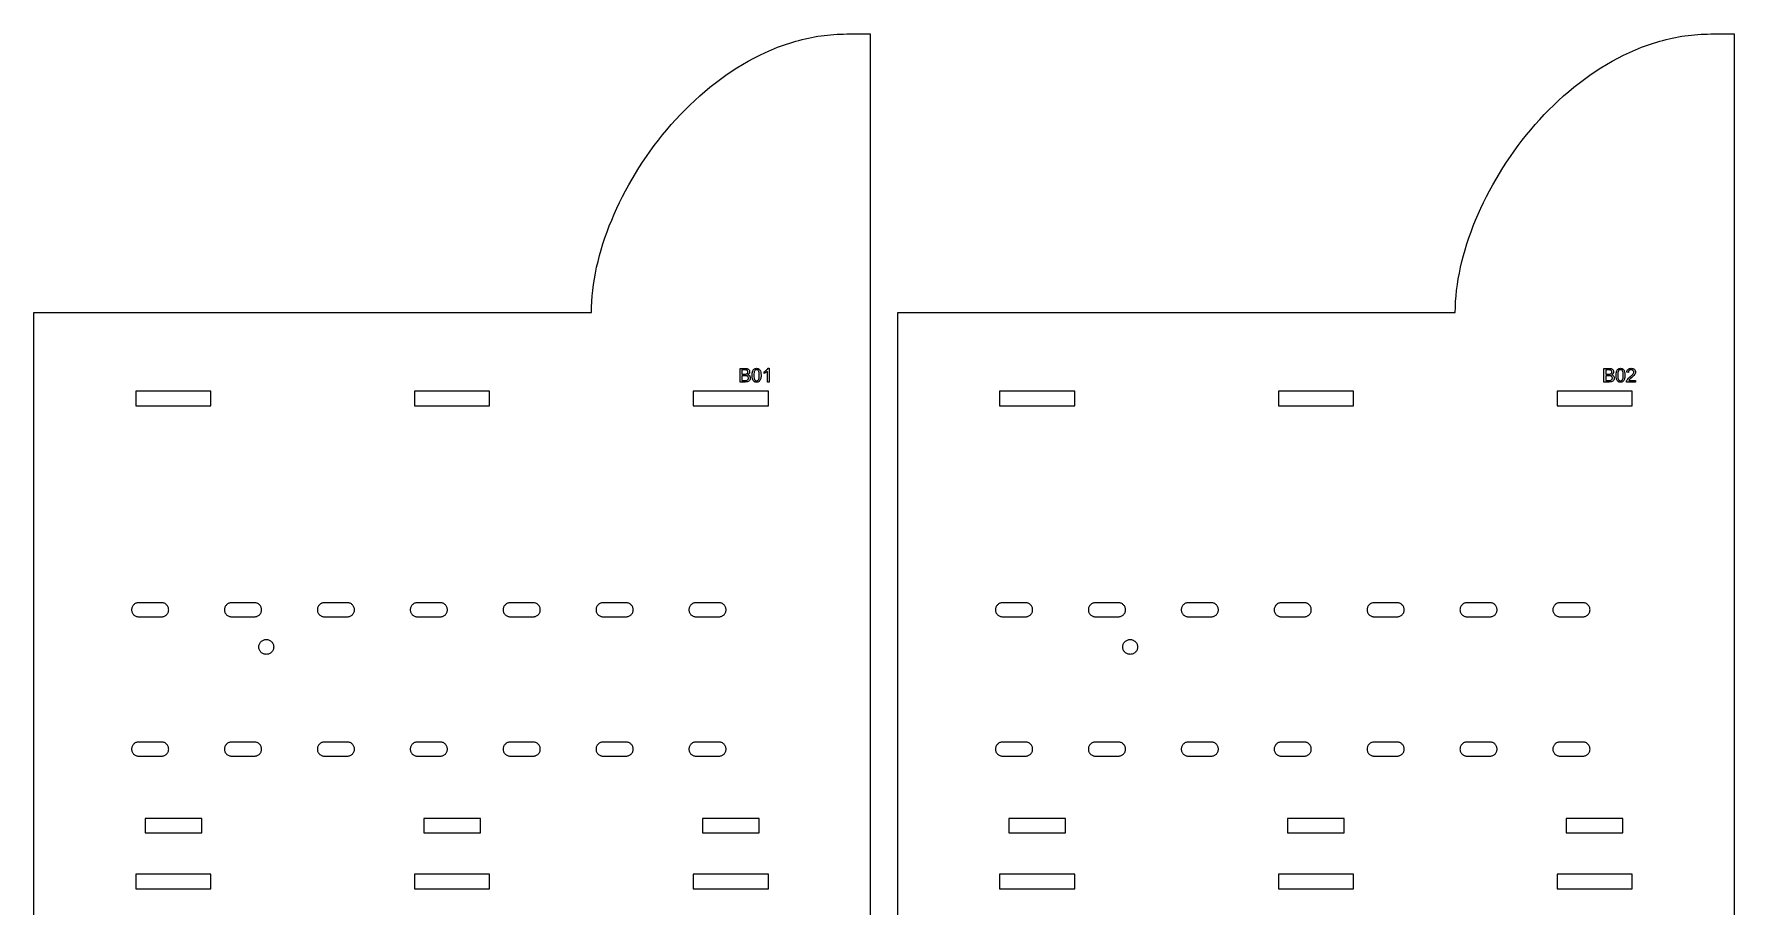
# Model space of a CAD drawing. Header units: millimetres. Extents: x 6 to 594, y -378 to -6.
# Drawn here: x 6 to 372, y -193.8 to -6 of the extents above; entities that cross this region are included whole.
import ezdxf

# ---------------------------------------------------------------- set-up
doc = ezdxf.new("R2010")
doc.units = ezdxf.units.MM
for name, color, linetype in [('cut_inner', 7, 'Continuous'), ('cut_outer', 7, 'Continuous'), ('engrave', 5, 'Continuous')]:
    doc.layers.add(name, color=color, linetype=linetype)

msp = doc.modelspace()

# ---------------------------------------------------------------- linework, layer by layer
at = {"layer": 'cut_inner'}
for points in [[(27.9, -86.08), (44.1, -86.08), (44.1, -82.92), (27.9, -82.92)], [(87.9, -86.08), (104.1, -86.08), (104.1, -82.92), (87.9, -82.92)], [(147.9, -86.08), (164.1, -86.08), (164.1, -82.92), (147.9, -82.92)], [(213.9, -86.08), (230.1, -86.08), (230.1, -82.92), (213.9, -82.92)], [(273.9, -86.08), (290.1, -86.08), (290.1, -82.92), (273.9, -82.92)], [(333.9, -86.08), (350.1, -86.08), (350.1, -82.92), (333.9, -82.92)], [(28.5, -131.5), (33.5, -131.5), (33.65, -131.49), (33.79, -131.47), (33.94, -131.44), (34.07, -131.39), (34.21, -131.32), (34.33, -131.25), (34.45, -131.16), (34.56, -131.06), (34.66, -130.95), (34.75, -130.83), (34.82, -130.71), (34.89, -130.57), (34.94, -130.44), (34.97, -130.29), (34.99, -130.15), (35, -130), (35, -130), (34.99, -129.85), (34.97, -129.71), (34.94, -129.56), (34.89, -129.43), (34.82, -129.29), (34.75, -129.17), (34.66, -129.05), (34.56, -128.94), (34.45, -128.84), (34.33, -128.75), (34.21, -128.68), (34.07, -128.61), (33.94, -128.56), (33.79, -128.53), (33.65, -128.51), (33.5, -128.5), (28.5, -128.5), (28.35, -128.51), (28.21, -128.53), (28.06, -128.56), (27.93, -128.61), (27.79, -128.68), (27.67, -128.75), (27.55, -128.84), (27.44, -128.94), (27.34, -129.05), (27.25, -129.17), (27.18, -129.29), (27.11, -129.43), (27.06, -129.56), (27.03, -129.71), (27.01, -129.85), (27, -130), (27, -130), (27.01, -130.15), (27.03, -130.29), (27.06, -130.44), (27.11, -130.57), (27.18, -130.71), (27.25, -130.83), (27.34, -130.95), (27.44, -131.06), (27.55, -131.16), (27.67, -131.25), (27.79, -131.32), (27.93, -131.39), (28.06, -131.44), (28.21, -131.47), (28.35, -131.49), (28.5, -131.5)], [(48.5, -131.5), (53.5, -131.5), (53.65, -131.49), (53.79, -131.47), (53.94, -131.44), (54.07, -131.39), (54.21, -131.32), (54.33, -131.25), (54.45, -131.16), (54.56, -131.06), (54.66, -130.95), (54.75, -130.83), (54.82, -130.71), (54.89, -130.57), (54.94, -130.44), (54.97, -130.29), (54.99, -130.15), (55, -130), (55, -130), (54.99, -129.85), (54.97, -129.71), (54.94, -129.56), (54.89, -129.43), (54.82, -129.29), (54.75, -129.17), (54.66, -129.05), (54.56, -128.94), (54.45, -128.84), (54.33, -128.75), (54.21, -128.68), (54.07, -128.61), (53.94, -128.56), (53.79, -128.53), (53.65, -128.51), (53.5, -128.5), (48.5, -128.5), (48.35, -128.51), (48.21, -128.53), (48.06, -128.56), (47.93, -128.61), (47.79, -128.68), (47.67, -128.75), (47.55, -128.84), (47.44, -128.94), (47.34, -129.05), (47.25, -129.17), (47.18, -129.29), (47.11, -129.43), (47.06, -129.56), (47.03, -129.71), (47.01, -129.85), (47, -130), (47, -130), (47.01, -130.15), (47.03, -130.29), (47.06, -130.44), (47.11, -130.57), (47.18, -130.71), (47.25, -130.83), (47.34, -130.95), (47.44, -131.06), (47.55, -131.16), (47.67, -131.25), (47.79, -131.32), (47.93, -131.39), (48.06, -131.44), (48.21, -131.47), (48.35, -131.49), (48.5, -131.5)], [(68.5, -131.5), (73.5, -131.5), (73.65, -131.49), (73.79, -131.47), (73.94, -131.44), (74.07, -131.39), (74.21, -131.32), (74.33, -131.25), (74.45, -131.16), (74.56, -131.06), (74.66, -130.95), (74.75, -130.83), (74.82, -130.71), (74.89, -130.57), (74.94, -130.44), (74.97, -130.29), (74.99, -130.15), (75, -130), (75, -130), (74.99, -129.85), (74.97, -129.71), (74.94, -129.56), (74.89, -129.43), (74.82, -129.29), (74.75, -129.17), (74.66, -129.05), (74.56, -128.94), (74.45, -128.84), (74.33, -128.75), (74.21, -128.68), (74.07, -128.61), (73.94, -128.56), (73.79, -128.53), (73.65, -128.51), (73.5, -128.5), (68.5, -128.5), (68.35, -128.51), (68.21, -128.53), (68.06, -128.56), (67.93, -128.61), (67.79, -128.68), (67.67, -128.75), (67.55, -128.84), (67.44, -128.94), (67.34, -129.05), (67.25, -129.17), (67.18, -129.29), (67.11, -129.43), (67.06, -129.56), (67.03, -129.71), (67.01, -129.85), (67, -130), (67, -130), (67.01, -130.15), (67.03, -130.29), (67.06, -130.44), (67.11, -130.57), (67.18, -130.71), (67.25, -130.83), (67.34, -130.95), (67.44, -131.06), (67.55, -131.16), (67.67, -131.25), (67.79, -131.32), (67.93, -131.39), (68.06, -131.44), (68.21, -131.47), (68.35, -131.49), (68.5, -131.5)], [(88.5, -131.5), (93.5, -131.5), (93.65, -131.49), (93.79, -131.47), (93.94, -131.44), (94.07, -131.39), (94.21, -131.32), (94.33, -131.25), (94.45, -131.16), (94.56, -131.06), (94.66, -130.95), (94.75, -130.83), (94.82, -130.71), (94.89, -130.57), (94.94, -130.44), (94.97, -130.29), (94.99, -130.15), (95, -130), (95, -130), (94.99, -129.85), (94.97, -129.71), (94.94, -129.56), (94.89, -129.43), (94.82, -129.29), (94.75, -129.17), (94.66, -129.05), (94.56, -128.94), (94.45, -128.84), (94.33, -128.75), (94.21, -128.68), (94.07, -128.61), (93.94, -128.56), (93.79, -128.53), (93.65, -128.51), (93.5, -128.5), (88.5, -128.5), (88.35, -128.51), (88.21, -128.53), (88.06, -128.56), (87.93, -128.61), (87.79, -128.68), (87.67, -128.75), (87.55, -128.84), (87.44, -128.94), (87.34, -129.05), (87.25, -129.17), (87.18, -129.29), (87.11, -129.43), (87.06, -129.56), (87.03, -129.71), (87.01, -129.85), (87, -130), (87, -130), (87.01, -130.15), (87.03, -130.29), (87.06, -130.44), (87.11, -130.57), (87.18, -130.71), (87.25, -130.83), (87.34, -130.95), (87.44, -131.06), (87.55, -131.16), (87.67, -131.25), (87.79, -131.32), (87.93, -131.39), (88.06, -131.44), (88.21, -131.47), (88.35, -131.49), (88.5, -131.5)], [(108.5, -131.5), (113.5, -131.5), (113.65, -131.49), (113.79, -131.47), (113.94, -131.44), (114.07, -131.39), (114.21, -131.32), (114.33, -131.25), (114.45, -131.16), (114.56, -131.06), (114.66, -130.95), (114.75, -130.83), (114.82, -130.71), (114.89, -130.57), (114.94, -130.44), (114.97, -130.29), (114.99, -130.15), (115, -130), (115, -130), (114.99, -129.85), (114.97, -129.71), (114.94, -129.56), (114.89, -129.43), (114.82, -129.29), (114.75, -129.17), (114.66, -129.05), (114.56, -128.94), (114.45, -128.84), (114.33, -128.75), (114.21, -128.68), (114.07, -128.61), (113.94, -128.56), (113.79, -128.53), (113.65, -128.51), (113.5, -128.5), (108.5, -128.5), (108.35, -128.51), (108.21, -128.53), (108.06, -128.56), (107.93, -128.61), (107.79, -128.68), (107.67, -128.75), (107.55, -128.84), (107.44, -128.94), (107.34, -129.05), (107.25, -129.17), (107.18, -129.29), (107.11, -129.43), (107.06, -129.56), (107.03, -129.71), (107.01, -129.85), (107, -130), (107, -130), (107.01, -130.15), (107.03, -130.29), (107.06, -130.44), (107.11, -130.57), (107.18, -130.71), (107.25, -130.83), (107.34, -130.95), (107.44, -131.06), (107.55, -131.16), (107.67, -131.25), (107.79, -131.32), (107.93, -131.39), (108.06, -131.44), (108.21, -131.47), (108.35, -131.49), (108.5, -131.5)], [(128.5, -131.5), (133.5, -131.5), (133.65, -131.49), (133.79, -131.47), (133.94, -131.44), (134.07, -131.39), (134.21, -131.32), (134.33, -131.25), (134.45, -131.16), (134.56, -131.06), (134.66, -130.95), (134.75, -130.83), (134.82, -130.71), (134.89, -130.57), (134.94, -130.44), (134.97, -130.29), (134.99, -130.15), (135, -130), (135, -130), (134.99, -129.85), (134.97, -129.71), (134.94, -129.56), (134.89, -129.43), (134.82, -129.29), (134.75, -129.17), (134.66, -129.05), (134.56, -128.94), (134.45, -128.84), (134.33, -128.75), (134.21, -128.68), (134.07, -128.61), (133.94, -128.56), (133.79, -128.53), (133.65, -128.51), (133.5, -128.5), (128.5, -128.5), (128.35, -128.51), (128.21, -128.53), (128.06, -128.56), (127.93, -128.61), (127.79, -128.68), (127.67, -128.75), (127.55, -128.84), (127.44, -128.94), (127.34, -129.05), (127.25, -129.17), (127.18, -129.29), (127.11, -129.43), (127.06, -129.56), (127.03, -129.71), (127.01, -129.85), (127, -130), (127, -130), (127.01, -130.15), (127.03, -130.29), (127.06, -130.44), (127.11, -130.57), (127.18, -130.71), (127.25, -130.83), (127.34, -130.95), (127.44, -131.06), (127.55, -131.16), (127.67, -131.25), (127.79, -131.32), (127.93, -131.39), (128.06, -131.44), (128.21, -131.47), (128.35, -131.49), (128.5, -131.5)], [(148.5, -131.5), (153.5, -131.5), (153.65, -131.49), (153.79, -131.47), (153.94, -131.44), (154.07, -131.39), (154.21, -131.32), (154.33, -131.25), (154.45, -131.16), (154.56, -131.06), (154.66, -130.95), (154.75, -130.83), (154.82, -130.71), (154.89, -130.57), (154.94, -130.44), (154.97, -130.29), (154.99, -130.15), (155, -130), (155, -130), (154.99, -129.85), (154.97, -129.71), (154.94, -129.56), (154.89, -129.43), (154.82, -129.29), (154.75, -129.17), (154.66, -129.05), (154.56, -128.94), (154.45, -128.84), (154.33, -128.75), (154.21, -128.68), (154.07, -128.61), (153.94, -128.56), (153.79, -128.53), (153.65, -128.51), (153.5, -128.5), (148.5, -128.5), (148.35, -128.51), (148.21, -128.53), (148.06, -128.56), (147.93, -128.61), (147.79, -128.68), (147.67, -128.75), (147.55, -128.84), (147.44, -128.94), (147.34, -129.05), (147.25, -129.17), (147.18, -129.29), (147.11, -129.43), (147.06, -129.56), (147.03, -129.71), (147.01, -129.85), (147, -130), (147, -130), (147.01, -130.15), (147.03, -130.29), (147.06, -130.44), (147.11, -130.57), (147.18, -130.71), (147.25, -130.83), (147.34, -130.95), (147.44, -131.06), (147.55, -131.16), (147.67, -131.25), (147.79, -131.32), (147.93, -131.39), (148.06, -131.44), (148.21, -131.47), (148.35, -131.49), (148.5, -131.5)], [(214.5, -131.5), (219.5, -131.5), (219.65, -131.49), (219.79, -131.47), (219.94, -131.44), (220.07, -131.39), (220.21, -131.32), (220.33, -131.25), (220.45, -131.16), (220.56, -131.06), (220.66, -130.95), (220.75, -130.83), (220.82, -130.71), (220.89, -130.57), (220.94, -130.44), (220.97, -130.29), (220.99, -130.15), (221, -130), (221, -130), (220.99, -129.85), (220.97, -129.71), (220.94, -129.56), (220.89, -129.43), (220.82, -129.29), (220.75, -129.17), (220.66, -129.05), (220.56, -128.94), (220.45, -128.84), (220.33, -128.75), (220.21, -128.68), (220.07, -128.61), (219.94, -128.56), (219.79, -128.53), (219.65, -128.51), (219.5, -128.5), (214.5, -128.5), (214.35, -128.51), (214.21, -128.53), (214.06, -128.56), (213.93, -128.61), (213.79, -128.68), (213.67, -128.75), (213.55, -128.84), (213.44, -128.94), (213.34, -129.05), (213.25, -129.17), (213.18, -129.29), (213.11, -129.43), (213.06, -129.56), (213.03, -129.71), (213.01, -129.85), (213, -130), (213, -130), (213.01, -130.15), (213.03, -130.29), (213.06, -130.44), (213.11, -130.57), (213.18, -130.71), (213.25, -130.83), (213.34, -130.95), (213.44, -131.06), (213.55, -131.16), (213.67, -131.25), (213.79, -131.32), (213.93, -131.39), (214.06, -131.44), (214.21, -131.47), (214.35, -131.49), (214.5, -131.5)], [(234.5, -131.5), (239.5, -131.5), (239.65, -131.49), (239.79, -131.47), (239.94, -131.44), (240.07, -131.39), (240.21, -131.32), (240.33, -131.25), (240.45, -131.16), (240.56, -131.06), (240.66, -130.95), (240.75, -130.83), (240.82, -130.71), (240.89, -130.57), (240.94, -130.44), (240.97, -130.29), (240.99, -130.15), (241, -130), (241, -130), (240.99, -129.85), (240.97, -129.71), (240.94, -129.56), (240.89, -129.43), (240.82, -129.29), (240.75, -129.17), (240.66, -129.05), (240.56, -128.94), (240.45, -128.84), (240.33, -128.75), (240.21, -128.68), (240.07, -128.61), (239.94, -128.56), (239.79, -128.53), (239.65, -128.51), (239.5, -128.5), (234.5, -128.5), (234.35, -128.51), (234.21, -128.53), (234.06, -128.56), (233.93, -128.61), (233.79, -128.68), (233.67, -128.75), (233.55, -128.84), (233.44, -128.94), (233.34, -129.05), (233.25, -129.17), (233.18, -129.29), (233.11, -129.43), (233.06, -129.56), (233.03, -129.71), (233.01, -129.85), (233, -130), (233, -130), (233.01, -130.15), (233.03, -130.29), (233.06, -130.44), (233.11, -130.57), (233.18, -130.71), (233.25, -130.83), (233.34, -130.95), (233.44, -131.06), (233.55, -131.16), (233.67, -131.25), (233.79, -131.32), (233.93, -131.39), (234.06, -131.44), (234.21, -131.47), (234.35, -131.49), (234.5, -131.5)], [(254.5, -131.5), (259.5, -131.5), (259.65, -131.49), (259.79, -131.47), (259.94, -131.44), (260.07, -131.39), (260.21, -131.32), (260.33, -131.25), (260.45, -131.16), (260.56, -131.06), (260.66, -130.95), (260.75, -130.83), (260.82, -130.71), (260.89, -130.57), (260.94, -130.44), (260.97, -130.29), (260.99, -130.15), (261, -130), (261, -130), (260.99, -129.85), (260.97, -129.71), (260.94, -129.56), (260.89, -129.43), (260.82, -129.29), (260.75, -129.17), (260.66, -129.05), (260.56, -128.94), (260.45, -128.84), (260.33, -128.75), (260.21, -128.68), (260.07, -128.61), (259.94, -128.56), (259.79, -128.53), (259.65, -128.51), (259.5, -128.5), (254.5, -128.5), (254.35, -128.51), (254.21, -128.53), (254.06, -128.56), (253.93, -128.61), (253.79, -128.68), (253.67, -128.75), (253.55, -128.84), (253.44, -128.94), (253.34, -129.05), (253.25, -129.17), (253.18, -129.29), (253.11, -129.43), (253.06, -129.56), (253.03, -129.71), (253.01, -129.85), (253, -130), (253, -130), (253.01, -130.15), (253.03, -130.29), (253.06, -130.44), (253.11, -130.57), (253.18, -130.71), (253.25, -130.83), (253.34, -130.95), (253.44, -131.06), (253.55, -131.16), (253.67, -131.25), (253.79, -131.32), (253.93, -131.39), (254.06, -131.44), (254.21, -131.47), (254.35, -131.49), (254.5, -131.5)], [(274.5, -131.5), (279.5, -131.5), (279.65, -131.49), (279.79, -131.47), (279.94, -131.44), (280.07, -131.39), (280.21, -131.32), (280.33, -131.25), (280.45, -131.16), (280.56, -131.06), (280.66, -130.95), (280.75, -130.83), (280.82, -130.71), (280.89, -130.57), (280.94, -130.44), (280.97, -130.29), (280.99, -130.15), (281, -130), (281, -130), (280.99, -129.85), (280.97, -129.71), (280.94, -129.56), (280.89, -129.43), (280.82, -129.29), (280.75, -129.17), (280.66, -129.05), (280.56, -128.94), (280.45, -128.84), (280.33, -128.75), (280.21, -128.68), (280.07, -128.61), (279.94, -128.56), (279.79, -128.53), (279.65, -128.51), (279.5, -128.5), (274.5, -128.5), (274.35, -128.51), (274.21, -128.53), (274.06, -128.56), (273.93, -128.61), (273.79, -128.68), (273.67, -128.75), (273.55, -128.84), (273.44, -128.94), (273.34, -129.05), (273.25, -129.17), (273.18, -129.29), (273.11, -129.43), (273.06, -129.56), (273.03, -129.71), (273.01, -129.85), (273, -130), (273, -130), (273.01, -130.15), (273.03, -130.29), (273.06, -130.44), (273.11, -130.57), (273.18, -130.71), (273.25, -130.83), (273.34, -130.95), (273.44, -131.06), (273.55, -131.16), (273.67, -131.25), (273.79, -131.32), (273.93, -131.39), (274.06, -131.44), (274.21, -131.47), (274.35, -131.49), (274.5, -131.5)], [(294.5, -131.5), (299.5, -131.5), (299.65, -131.49), (299.79, -131.47), (299.94, -131.44), (300.07, -131.39), (300.21, -131.32), (300.33, -131.25), (300.45, -131.16), (300.56, -131.06), (300.66, -130.95), (300.75, -130.83), (300.82, -130.71), (300.89, -130.57), (300.94, -130.44), (300.97, -130.29), (300.99, -130.15), (301, -130), (301, -130), (300.99, -129.85), (300.97, -129.71), (300.94, -129.56), (300.89, -129.43), (300.82, -129.29), (300.75, -129.17), (300.66, -129.05), (300.56, -128.94), (300.45, -128.84), (300.33, -128.75), (300.21, -128.68), (300.07, -128.61), (299.94, -128.56), (299.79, -128.53), (299.65, -128.51), (299.5, -128.5), (294.5, -128.5), (294.35, -128.51), (294.21, -128.53), (294.06, -128.56), (293.93, -128.61), (293.79, -128.68), (293.67, -128.75), (293.55, -128.84), (293.44, -128.94), (293.34, -129.05), (293.25, -129.17), (293.18, -129.29), (293.11, -129.43), (293.06, -129.56), (293.03, -129.71), (293.01, -129.85), (293, -130), (293, -130), (293.01, -130.15), (293.03, -130.29), (293.06, -130.44), (293.11, -130.57), (293.18, -130.71), (293.25, -130.83), (293.34, -130.95), (293.44, -131.06), (293.55, -131.16), (293.67, -131.25), (293.79, -131.32), (293.93, -131.39), (294.06, -131.44), (294.21, -131.47), (294.35, -131.49), (294.5, -131.5)], [(314.5, -131.5), (319.5, -131.5), (319.65, -131.49), (319.79, -131.47), (319.94, -131.44), (320.07, -131.39), (320.21, -131.32), (320.33, -131.25), (320.45, -131.16), (320.56, -131.06), (320.66, -130.95), (320.75, -130.83), (320.82, -130.71), (320.89, -130.57), (320.94, -130.44), (320.97, -130.29), (320.99, -130.15), (321, -130), (321, -130), (320.99, -129.85), (320.97, -129.71), (320.94, -129.56), (320.89, -129.43), (320.82, -129.29), (320.75, -129.17), (320.66, -129.05), (320.56, -128.94), (320.45, -128.84), (320.33, -128.75), (320.21, -128.68), (320.07, -128.61), (319.94, -128.56), (319.79, -128.53), (319.65, -128.51), (319.5, -128.5), (314.5, -128.5), (314.35, -128.51), (314.21, -128.53), (314.06, -128.56), (313.93, -128.61), (313.79, -128.68), (313.67, -128.75), (313.55, -128.84), (313.44, -128.94), (313.34, -129.05), (313.25, -129.17), (313.18, -129.29), (313.11, -129.43), (313.06, -129.56), (313.03, -129.71), (313.01, -129.85), (313, -130), (313, -130), (313.01, -130.15), (313.03, -130.29), (313.06, -130.44), (313.11, -130.57), (313.18, -130.71), (313.25, -130.83), (313.34, -130.95), (313.44, -131.06), (313.55, -131.16), (313.67, -131.25), (313.79, -131.32), (313.93, -131.39), (314.06, -131.44), (314.21, -131.47), (314.35, -131.49), (314.5, -131.5)], [(334.5, -131.5), (339.5, -131.5), (339.65, -131.49), (339.79, -131.47), (339.94, -131.44), (340.07, -131.39), (340.21, -131.32), (340.33, -131.25), (340.45, -131.16), (340.56, -131.06), (340.66, -130.95), (340.75, -130.83), (340.82, -130.71), (340.89, -130.57), (340.94, -130.44), (340.97, -130.29), (340.99, -130.15), (341, -130), (341, -130), (340.99, -129.85), (340.97, -129.71), (340.94, -129.56), (340.89, -129.43), (340.82, -129.29), (340.75, -129.17), (340.66, -129.05), (340.56, -128.94), (340.45, -128.84), (340.33, -128.75), (340.21, -128.68), (340.07, -128.61), (339.94, -128.56), (339.79, -128.53), (339.65, -128.51), (339.5, -128.5), (334.5, -128.5), (334.35, -128.51), (334.21, -128.53), (334.06, -128.56), (333.93, -128.61), (333.79, -128.68), (333.67, -128.75), (333.55, -128.84), (333.44, -128.94), (333.34, -129.05), (333.25, -129.17), (333.18, -129.29), (333.11, -129.43), (333.06, -129.56), (333.03, -129.71), (333.01, -129.85), (333, -130), (333, -130), (333.01, -130.15), (333.03, -130.29), (333.06, -130.44), (333.11, -130.57), (333.18, -130.71), (333.25, -130.83), (333.34, -130.95), (333.44, -131.06), (333.55, -131.16), (333.67, -131.25), (333.79, -131.32), (333.93, -131.39), (334.06, -131.44), (334.21, -131.47), (334.35, -131.49), (334.5, -131.5)], [(54.4, -138), (54.41, -137.84), (54.43, -137.69), (54.47, -137.54), (54.52, -137.39), (54.59, -137.25), (54.67, -137.11), (54.76, -136.98), (54.87, -136.87), (54.98, -136.76), (55.11, -136.67), (55.25, -136.59), (55.39, -136.52), (55.54, -136.47), (55.69, -136.43), (55.84, -136.41), (56, -136.4), (56.16, -136.41), (56.31, -136.43), (56.46, -136.47), (56.61, -136.52), (56.75, -136.59), (56.89, -136.67), (57.02, -136.76), (57.13, -136.87), (57.24, -136.98), (57.33, -137.11), (57.41, -137.25), (57.48, -137.39), (57.53, -137.54), (57.57, -137.69), (57.59, -137.84), (57.6, -138), (57.59, -138.16), (57.57, -138.31), (57.53, -138.46), (57.48, -138.61), (57.41, -138.75), (57.33, -138.89), (57.24, -139.02), (57.13, -139.13), (57.02, -139.24), (56.89, -139.33), (56.75, -139.41), (56.61, -139.48), (56.46, -139.53), (56.31, -139.57), (56.16, -139.59), (56, -139.6), (55.84, -139.59), (55.69, -139.57), (55.54, -139.53), (55.39, -139.48), (55.25, -139.41), (55.11, -139.33), (54.98, -139.24), (54.87, -139.13), (54.76, -139.02), (54.67, -138.89), (54.59, -138.75), (54.52, -138.61), (54.47, -138.46), (54.43, -138.31), (54.41, -138.16), (54.4, -138)], [(240.4, -138), (240.41, -137.84), (240.43, -137.69), (240.47, -137.54), (240.52, -137.39), (240.59, -137.25), (240.67, -137.11), (240.76, -136.98), (240.87, -136.87), (240.98, -136.76), (241.11, -136.67), (241.25, -136.59), (241.39, -136.52), (241.54, -136.47), (241.69, -136.43), (241.84, -136.41), (242, -136.4), (242.16, -136.41), (242.31, -136.43), (242.46, -136.47), (242.61, -136.52), (242.75, -136.59), (242.89, -136.67), (243.02, -136.76), (243.13, -136.87), (243.24, -136.98), (243.33, -137.11), (243.41, -137.25), (243.48, -137.39), (243.53, -137.54), (243.57, -137.69), (243.59, -137.84), (243.6, -138), (243.59, -138.16), (243.57, -138.31), (243.53, -138.46), (243.48, -138.61), (243.41, -138.75), (243.33, -138.89), (243.24, -139.02), (243.13, -139.13), (243.02, -139.24), (242.89, -139.33), (242.75, -139.41), (242.61, -139.48), (242.46, -139.53), (242.31, -139.57), (242.16, -139.59), (242, -139.6), (241.84, -139.59), (241.69, -139.57), (241.54, -139.53), (241.39, -139.48), (241.25, -139.41), (241.11, -139.33), (240.98, -139.24), (240.87, -139.13), (240.76, -139.02), (240.67, -138.89), (240.59, -138.75), (240.52, -138.61), (240.47, -138.46), (240.43, -138.31), (240.41, -138.16), (240.4, -138)], [(28.5, -161.5), (33.5, -161.5), (33.65, -161.49), (33.79, -161.47), (33.94, -161.44), (34.07, -161.39), (34.21, -161.32), (34.33, -161.25), (34.45, -161.16), (34.56, -161.06), (34.66, -160.95), (34.75, -160.83), (34.82, -160.71), (34.89, -160.57), (34.94, -160.44), (34.97, -160.29), (34.99, -160.15), (35, -160), (35, -160), (34.99, -159.85), (34.97, -159.71), (34.94, -159.56), (34.89, -159.43), (34.82, -159.29), (34.75, -159.17), (34.66, -159.05), (34.56, -158.94), (34.45, -158.84), (34.33, -158.75), (34.21, -158.68), (34.07, -158.61), (33.94, -158.56), (33.79, -158.53), (33.65, -158.51), (33.5, -158.5), (28.5, -158.5), (28.35, -158.51), (28.21, -158.53), (28.06, -158.56), (27.93, -158.61), (27.79, -158.68), (27.67, -158.75), (27.55, -158.84), (27.44, -158.94), (27.34, -159.05), (27.25, -159.17), (27.18, -159.29), (27.11, -159.43), (27.06, -159.56), (27.03, -159.71), (27.01, -159.85), (27, -160), (27, -160), (27.01, -160.15), (27.03, -160.29), (27.06, -160.44), (27.11, -160.57), (27.18, -160.71), (27.25, -160.83), (27.34, -160.95), (27.44, -161.06), (27.55, -161.16), (27.67, -161.25), (27.79, -161.32), (27.93, -161.39), (28.06, -161.44), (28.21, -161.47), (28.35, -161.49), (28.5, -161.5)], [(48.5, -161.5), (53.5, -161.5), (53.65, -161.49), (53.79, -161.47), (53.94, -161.44), (54.07, -161.39), (54.21, -161.32), (54.33, -161.25), (54.45, -161.16), (54.56, -161.06), (54.66, -160.95), (54.75, -160.83), (54.82, -160.71), (54.89, -160.57), (54.94, -160.44), (54.97, -160.29), (54.99, -160.15), (55, -160), (55, -160), (54.99, -159.85), (54.97, -159.71), (54.94, -159.56), (54.89, -159.43), (54.82, -159.29), (54.75, -159.17), (54.66, -159.05), (54.56, -158.94), (54.45, -158.84), (54.33, -158.75), (54.21, -158.68), (54.07, -158.61), (53.94, -158.56), (53.79, -158.53), (53.65, -158.51), (53.5, -158.5), (48.5, -158.5), (48.35, -158.51), (48.21, -158.53), (48.06, -158.56), (47.93, -158.61), (47.79, -158.68), (47.67, -158.75), (47.55, -158.84), (47.44, -158.94), (47.34, -159.05), (47.25, -159.17), (47.18, -159.29), (47.11, -159.43), (47.06, -159.56), (47.03, -159.71), (47.01, -159.85), (47, -160), (47, -160), (47.01, -160.15), (47.03, -160.29), (47.06, -160.44), (47.11, -160.57), (47.18, -160.71), (47.25, -160.83), (47.34, -160.95), (47.44, -161.06), (47.55, -161.16), (47.67, -161.25), (47.79, -161.32), (47.93, -161.39), (48.06, -161.44), (48.21, -161.47), (48.35, -161.49), (48.5, -161.5)], [(68.5, -161.5), (73.5, -161.5), (73.65, -161.49), (73.79, -161.47), (73.94, -161.44), (74.07, -161.39), (74.21, -161.32), (74.33, -161.25), (74.45, -161.16), (74.56, -161.06), (74.66, -160.95), (74.75, -160.83), (74.82, -160.71), (74.89, -160.57), (74.94, -160.44), (74.97, -160.29), (74.99, -160.15), (75, -160), (75, -160), (74.99, -159.85), (74.97, -159.71), (74.94, -159.56), (74.89, -159.43), (74.82, -159.29), (74.75, -159.17), (74.66, -159.05), (74.56, -158.94), (74.45, -158.84), (74.33, -158.75), (74.21, -158.68), (74.07, -158.61), (73.94, -158.56), (73.79, -158.53), (73.65, -158.51), (73.5, -158.5), (68.5, -158.5), (68.35, -158.51), (68.21, -158.53), (68.06, -158.56), (67.93, -158.61), (67.79, -158.68), (67.67, -158.75), (67.55, -158.84), (67.44, -158.94), (67.34, -159.05), (67.25, -159.17), (67.18, -159.29), (67.11, -159.43), (67.06, -159.56), (67.03, -159.71), (67.01, -159.85), (67, -160), (67, -160), (67.01, -160.15), (67.03, -160.29), (67.06, -160.44), (67.11, -160.57), (67.18, -160.71), (67.25, -160.83), (67.34, -160.95), (67.44, -161.06), (67.55, -161.16), (67.67, -161.25), (67.79, -161.32), (67.93, -161.39), (68.06, -161.44), (68.21, -161.47), (68.35, -161.49), (68.5, -161.5)], [(88.5, -161.5), (93.5, -161.5), (93.65, -161.49), (93.79, -161.47), (93.94, -161.44), (94.07, -161.39), (94.21, -161.32), (94.33, -161.25), (94.45, -161.16), (94.56, -161.06), (94.66, -160.95), (94.75, -160.83), (94.82, -160.71), (94.89, -160.57), (94.94, -160.44), (94.97, -160.29), (94.99, -160.15), (95, -160), (95, -160), (94.99, -159.85), (94.97, -159.71), (94.94, -159.56), (94.89, -159.43), (94.82, -159.29), (94.75, -159.17), (94.66, -159.05), (94.56, -158.94), (94.45, -158.84), (94.33, -158.75), (94.21, -158.68), (94.07, -158.61), (93.94, -158.56), (93.79, -158.53), (93.65, -158.51), (93.5, -158.5), (88.5, -158.5), (88.35, -158.51), (88.21, -158.53), (88.06, -158.56), (87.93, -158.61), (87.79, -158.68), (87.67, -158.75), (87.55, -158.84), (87.44, -158.94), (87.34, -159.05), (87.25, -159.17), (87.18, -159.29), (87.11, -159.43), (87.06, -159.56), (87.03, -159.71), (87.01, -159.85), (87, -160), (87, -160), (87.01, -160.15), (87.03, -160.29), (87.06, -160.44), (87.11, -160.57), (87.18, -160.71), (87.25, -160.83), (87.34, -160.95), (87.44, -161.06), (87.55, -161.16), (87.67, -161.25), (87.79, -161.32), (87.93, -161.39), (88.06, -161.44), (88.21, -161.47), (88.35, -161.49), (88.5, -161.5)], [(108.5, -161.5), (113.5, -161.5), (113.65, -161.49), (113.79, -161.47), (113.94, -161.44), (114.07, -161.39), (114.21, -161.32), (114.33, -161.25), (114.45, -161.16), (114.56, -161.06), (114.66, -160.95), (114.75, -160.83), (114.82, -160.71), (114.89, -160.57), (114.94, -160.44), (114.97, -160.29), (114.99, -160.15), (115, -160), (115, -160), (114.99, -159.85), (114.97, -159.71), (114.94, -159.56), (114.89, -159.43), (114.82, -159.29), (114.75, -159.17), (114.66, -159.05), (114.56, -158.94), (114.45, -158.84), (114.33, -158.75), (114.21, -158.68), (114.07, -158.61), (113.94, -158.56), (113.79, -158.53), (113.65, -158.51), (113.5, -158.5), (108.5, -158.5), (108.35, -158.51), (108.21, -158.53), (108.06, -158.56), (107.93, -158.61), (107.79, -158.68), (107.67, -158.75), (107.55, -158.84), (107.44, -158.94), (107.34, -159.05), (107.25, -159.17), (107.18, -159.29), (107.11, -159.43), (107.06, -159.56), (107.03, -159.71), (107.01, -159.85), (107, -160), (107, -160), (107.01, -160.15), (107.03, -160.29), (107.06, -160.44), (107.11, -160.57), (107.18, -160.71), (107.25, -160.83), (107.34, -160.95), (107.44, -161.06), (107.55, -161.16), (107.67, -161.25), (107.79, -161.32), (107.93, -161.39), (108.06, -161.44), (108.21, -161.47), (108.35, -161.49), (108.5, -161.5)], [(128.5, -161.5), (133.5, -161.5), (133.65, -161.49), (133.79, -161.47), (133.94, -161.44), (134.07, -161.39), (134.21, -161.32), (134.33, -161.25), (134.45, -161.16), (134.56, -161.06), (134.66, -160.95), (134.75, -160.83), (134.82, -160.71), (134.89, -160.57), (134.94, -160.44), (134.97, -160.29), (134.99, -160.15), (135, -160), (135, -160), (134.99, -159.85), (134.97, -159.71), (134.94, -159.56), (134.89, -159.43), (134.82, -159.29), (134.75, -159.17), (134.66, -159.05), (134.56, -158.94), (134.45, -158.84), (134.33, -158.75), (134.21, -158.68), (134.07, -158.61), (133.94, -158.56), (133.79, -158.53), (133.65, -158.51), (133.5, -158.5), (128.5, -158.5), (128.35, -158.51), (128.21, -158.53), (128.06, -158.56), (127.93, -158.61), (127.79, -158.68), (127.67, -158.75), (127.55, -158.84), (127.44, -158.94), (127.34, -159.05), (127.25, -159.17), (127.18, -159.29), (127.11, -159.43), (127.06, -159.56), (127.03, -159.71), (127.01, -159.85), (127, -160), (127, -160), (127.01, -160.15), (127.03, -160.29), (127.06, -160.44), (127.11, -160.57), (127.18, -160.71), (127.25, -160.83), (127.34, -160.95), (127.44, -161.06), (127.55, -161.16), (127.67, -161.25), (127.79, -161.32), (127.93, -161.39), (128.06, -161.44), (128.21, -161.47), (128.35, -161.49), (128.5, -161.5)], [(148.5, -161.5), (153.5, -161.5), (153.65, -161.49), (153.79, -161.47), (153.94, -161.44), (154.07, -161.39), (154.21, -161.32), (154.33, -161.25), (154.45, -161.16), (154.56, -161.06), (154.66, -160.95), (154.75, -160.83), (154.82, -160.71), (154.89, -160.57), (154.94, -160.44), (154.97, -160.29), (154.99, -160.15), (155, -160), (155, -160), (154.99, -159.85), (154.97, -159.71), (154.94, -159.56), (154.89, -159.43), (154.82, -159.29), (154.75, -159.17), (154.66, -159.05), (154.56, -158.94), (154.45, -158.84), (154.33, -158.75), (154.21, -158.68), (154.07, -158.61), (153.94, -158.56), (153.79, -158.53), (153.65, -158.51), (153.5, -158.5), (148.5, -158.5), (148.35, -158.51), (148.21, -158.53), (148.06, -158.56), (147.93, -158.61), (147.79, -158.68), (147.67, -158.75), (147.55, -158.84), (147.44, -158.94), (147.34, -159.05), (147.25, -159.17), (147.18, -159.29), (147.11, -159.43), (147.06, -159.56), (147.03, -159.71), (147.01, -159.85), (147, -160), (147, -160), (147.01, -160.15), (147.03, -160.29), (147.06, -160.44), (147.11, -160.57), (147.18, -160.71), (147.25, -160.83), (147.34, -160.95), (147.44, -161.06), (147.55, -161.16), (147.67, -161.25), (147.79, -161.32), (147.93, -161.39), (148.06, -161.44), (148.21, -161.47), (148.35, -161.49), (148.5, -161.5)], [(214.5, -161.5), (219.5, -161.5), (219.65, -161.49), (219.79, -161.47), (219.94, -161.44), (220.07, -161.39), (220.21, -161.32), (220.33, -161.25), (220.45, -161.16), (220.56, -161.06), (220.66, -160.95), (220.75, -160.83), (220.82, -160.71), (220.89, -160.57), (220.94, -160.44), (220.97, -160.29), (220.99, -160.15), (221, -160), (221, -160), (220.99, -159.85), (220.97, -159.71), (220.94, -159.56), (220.89, -159.43), (220.82, -159.29), (220.75, -159.17), (220.66, -159.05), (220.56, -158.94), (220.45, -158.84), (220.33, -158.75), (220.21, -158.68), (220.07, -158.61), (219.94, -158.56), (219.79, -158.53), (219.65, -158.51), (219.5, -158.5), (214.5, -158.5), (214.35, -158.51), (214.21, -158.53), (214.06, -158.56), (213.93, -158.61), (213.79, -158.68), (213.67, -158.75), (213.55, -158.84), (213.44, -158.94), (213.34, -159.05), (213.25, -159.17), (213.18, -159.29), (213.11, -159.43), (213.06, -159.56), (213.03, -159.71), (213.01, -159.85), (213, -160), (213, -160), (213.01, -160.15), (213.03, -160.29), (213.06, -160.44), (213.11, -160.57), (213.18, -160.71), (213.25, -160.83), (213.34, -160.95), (213.44, -161.06), (213.55, -161.16), (213.67, -161.25), (213.79, -161.32), (213.93, -161.39), (214.06, -161.44), (214.21, -161.47), (214.35, -161.49), (214.5, -161.5)], [(234.5, -161.5), (239.5, -161.5), (239.65, -161.49), (239.79, -161.47), (239.94, -161.44), (240.07, -161.39), (240.21, -161.32), (240.33, -161.25), (240.45, -161.16), (240.56, -161.06), (240.66, -160.95), (240.75, -160.83), (240.82, -160.71), (240.89, -160.57), (240.94, -160.44), (240.97, -160.29), (240.99, -160.15), (241, -160), (241, -160), (240.99, -159.85), (240.97, -159.71), (240.94, -159.56), (240.89, -159.43), (240.82, -159.29), (240.75, -159.17), (240.66, -159.05), (240.56, -158.94), (240.45, -158.84), (240.33, -158.75), (240.21, -158.68), (240.07, -158.61), (239.94, -158.56), (239.79, -158.53), (239.65, -158.51), (239.5, -158.5), (234.5, -158.5), (234.35, -158.51), (234.21, -158.53), (234.06, -158.56), (233.93, -158.61), (233.79, -158.68), (233.67, -158.75), (233.55, -158.84), (233.44, -158.94), (233.34, -159.05), (233.25, -159.17), (233.18, -159.29), (233.11, -159.43), (233.06, -159.56), (233.03, -159.71), (233.01, -159.85), (233, -160), (233, -160), (233.01, -160.15), (233.03, -160.29), (233.06, -160.44), (233.11, -160.57), (233.18, -160.71), (233.25, -160.83), (233.34, -160.95), (233.44, -161.06), (233.55, -161.16), (233.67, -161.25), (233.79, -161.32), (233.93, -161.39), (234.06, -161.44), (234.21, -161.47), (234.35, -161.49), (234.5, -161.5)], [(254.5, -161.5), (259.5, -161.5), (259.65, -161.49), (259.79, -161.47), (259.94, -161.44), (260.07, -161.39), (260.21, -161.32), (260.33, -161.25), (260.45, -161.16), (260.56, -161.06), (260.66, -160.95), (260.75, -160.83), (260.82, -160.71), (260.89, -160.57), (260.94, -160.44), (260.97, -160.29), (260.99, -160.15), (261, -160), (261, -160), (260.99, -159.85), (260.97, -159.71), (260.94, -159.56), (260.89, -159.43), (260.82, -159.29), (260.75, -159.17), (260.66, -159.05), (260.56, -158.94), (260.45, -158.84), (260.33, -158.75), (260.21, -158.68), (260.07, -158.61), (259.94, -158.56), (259.79, -158.53), (259.65, -158.51), (259.5, -158.5), (254.5, -158.5), (254.35, -158.51), (254.21, -158.53), (254.06, -158.56), (253.93, -158.61), (253.79, -158.68), (253.67, -158.75), (253.55, -158.84), (253.44, -158.94), (253.34, -159.05), (253.25, -159.17), (253.18, -159.29), (253.11, -159.43), (253.06, -159.56), (253.03, -159.71), (253.01, -159.85), (253, -160), (253, -160), (253.01, -160.15), (253.03, -160.29), (253.06, -160.44), (253.11, -160.57), (253.18, -160.71), (253.25, -160.83), (253.34, -160.95), (253.44, -161.06), (253.55, -161.16), (253.67, -161.25), (253.79, -161.32), (253.93, -161.39), (254.06, -161.44), (254.21, -161.47), (254.35, -161.49), (254.5, -161.5)], [(274.5, -161.5), (279.5, -161.5), (279.65, -161.49), (279.79, -161.47), (279.94, -161.44), (280.07, -161.39), (280.21, -161.32), (280.33, -161.25), (280.45, -161.16), (280.56, -161.06), (280.66, -160.95), (280.75, -160.83), (280.82, -160.71), (280.89, -160.57), (280.94, -160.44), (280.97, -160.29), (280.99, -160.15), (281, -160), (281, -160), (280.99, -159.85), (280.97, -159.71), (280.94, -159.56), (280.89, -159.43), (280.82, -159.29), (280.75, -159.17), (280.66, -159.05), (280.56, -158.94), (280.45, -158.84), (280.33, -158.75), (280.21, -158.68), (280.07, -158.61), (279.94, -158.56), (279.79, -158.53), (279.65, -158.51), (279.5, -158.5), (274.5, -158.5), (274.35, -158.51), (274.21, -158.53), (274.06, -158.56), (273.93, -158.61), (273.79, -158.68), (273.67, -158.75), (273.55, -158.84), (273.44, -158.94), (273.34, -159.05), (273.25, -159.17), (273.18, -159.29), (273.11, -159.43), (273.06, -159.56), (273.03, -159.71), (273.01, -159.85), (273, -160), (273, -160), (273.01, -160.15), (273.03, -160.29), (273.06, -160.44), (273.11, -160.57), (273.18, -160.71), (273.25, -160.83), (273.34, -160.95), (273.44, -161.06), (273.55, -161.16), (273.67, -161.25), (273.79, -161.32), (273.93, -161.39), (274.06, -161.44), (274.21, -161.47), (274.35, -161.49), (274.5, -161.5)], [(294.5, -161.5), (299.5, -161.5), (299.65, -161.49), (299.79, -161.47), (299.94, -161.44), (300.07, -161.39), (300.21, -161.32), (300.33, -161.25), (300.45, -161.16), (300.56, -161.06), (300.66, -160.95), (300.75, -160.83), (300.82, -160.71), (300.89, -160.57), (300.94, -160.44), (300.97, -160.29), (300.99, -160.15), (301, -160), (301, -160), (300.99, -159.85), (300.97, -159.71), (300.94, -159.56), (300.89, -159.43), (300.82, -159.29), (300.75, -159.17), (300.66, -159.05), (300.56, -158.94), (300.45, -158.84), (300.33, -158.75), (300.21, -158.68), (300.07, -158.61), (299.94, -158.56), (299.79, -158.53), (299.65, -158.51), (299.5, -158.5), (294.5, -158.5), (294.35, -158.51), (294.21, -158.53), (294.06, -158.56), (293.93, -158.61), (293.79, -158.68), (293.67, -158.75), (293.55, -158.84), (293.44, -158.94), (293.34, -159.05), (293.25, -159.17), (293.18, -159.29), (293.11, -159.43), (293.06, -159.56), (293.03, -159.71), (293.01, -159.85), (293, -160), (293, -160), (293.01, -160.15), (293.03, -160.29), (293.06, -160.44), (293.11, -160.57), (293.18, -160.71), (293.25, -160.83), (293.34, -160.95), (293.44, -161.06), (293.55, -161.16), (293.67, -161.25), (293.79, -161.32), (293.93, -161.39), (294.06, -161.44), (294.21, -161.47), (294.35, -161.49), (294.5, -161.5)], [(314.5, -161.5), (319.5, -161.5), (319.65, -161.49), (319.79, -161.47), (319.94, -161.44), (320.07, -161.39), (320.21, -161.32), (320.33, -161.25), (320.45, -161.16), (320.56, -161.06), (320.66, -160.95), (320.75, -160.83), (320.82, -160.71), (320.89, -160.57), (320.94, -160.44), (320.97, -160.29), (320.99, -160.15), (321, -160), (321, -160), (320.99, -159.85), (320.97, -159.71), (320.94, -159.56), (320.89, -159.43), (320.82, -159.29), (320.75, -159.17), (320.66, -159.05), (320.56, -158.94), (320.45, -158.84), (320.33, -158.75), (320.21, -158.68), (320.07, -158.61), (319.94, -158.56), (319.79, -158.53), (319.65, -158.51), (319.5, -158.5), (314.5, -158.5), (314.35, -158.51), (314.21, -158.53), (314.06, -158.56), (313.93, -158.61), (313.79, -158.68), (313.67, -158.75), (313.55, -158.84), (313.44, -158.94), (313.34, -159.05), (313.25, -159.17), (313.18, -159.29), (313.11, -159.43), (313.06, -159.56), (313.03, -159.71), (313.01, -159.85), (313, -160), (313, -160), (313.01, -160.15), (313.03, -160.29), (313.06, -160.44), (313.11, -160.57), (313.18, -160.71), (313.25, -160.83), (313.34, -160.95), (313.44, -161.06), (313.55, -161.16), (313.67, -161.25), (313.79, -161.32), (313.93, -161.39), (314.06, -161.44), (314.21, -161.47), (314.35, -161.49), (314.5, -161.5)], [(334.5, -161.5), (339.5, -161.5), (339.65, -161.49), (339.79, -161.47), (339.94, -161.44), (340.07, -161.39), (340.21, -161.32), (340.33, -161.25), (340.45, -161.16), (340.56, -161.06), (340.66, -160.95), (340.75, -160.83), (340.82, -160.71), (340.89, -160.57), (340.94, -160.44), (340.97, -160.29), (340.99, -160.15), (341, -160), (341, -160), (340.99, -159.85), (340.97, -159.71), (340.94, -159.56), (340.89, -159.43), (340.82, -159.29), (340.75, -159.17), (340.66, -159.05), (340.56, -158.94), (340.45, -158.84), (340.33, -158.75), (340.21, -158.68), (340.07, -158.61), (339.94, -158.56), (339.79, -158.53), (339.65, -158.51), (339.5, -158.5), (334.5, -158.5), (334.35, -158.51), (334.21, -158.53), (334.06, -158.56), (333.93, -158.61), (333.79, -158.68), (333.67, -158.75), (333.55, -158.84), (333.44, -158.94), (333.34, -159.05), (333.25, -159.17), (333.18, -159.29), (333.11, -159.43), (333.06, -159.56), (333.03, -159.71), (333.01, -159.85), (333, -160), (333, -160), (333.01, -160.15), (333.03, -160.29), (333.06, -160.44), (333.11, -160.57), (333.18, -160.71), (333.25, -160.83), (333.34, -160.95), (333.44, -161.06), (333.55, -161.16), (333.67, -161.25), (333.79, -161.32), (333.93, -161.39), (334.06, -161.44), (334.21, -161.47), (334.35, -161.49), (334.5, -161.5)], [(29.9, -178.07), (42.1, -178.07), (42.1, -174.93), (29.9, -174.93)], [(89.9, -178.07), (102.1, -178.07), (102.1, -174.93), (89.9, -174.93)], [(149.9, -178.07), (162.1, -178.07), (162.1, -174.93), (149.9, -174.93)], [(215.9, -178.07), (228.1, -178.07), (228.1, -174.93), (215.9, -174.93)], [(275.9, -178.07), (288.1, -178.07), (288.1, -174.93), (275.9, -174.93)], [(335.9, -178.07), (348.1, -178.07), (348.1, -174.93), (335.9, -174.93)], [(27.9, -190.07), (44.1, -190.07), (44.1, -186.93), (27.9, -186.93)], [(87.9, -190.07), (104.1, -190.07), (104.1, -186.93), (87.9, -186.93)], [(147.9, -190.07), (164.1, -190.07), (164.1, -186.93), (147.9, -186.93)], [(213.9, -190.07), (230.1, -190.07), (230.1, -186.93), (213.9, -186.93)], [(273.9, -190.07), (290.1, -190.07), (290.1, -186.93), (273.9, -186.93)], [(333.9, -190.07), (350.1, -190.07), (350.1, -186.93), (333.9, -186.93)]]:
    msp.add_lwpolyline(points, close=True, dxfattribs=at)
at = {"layer": 'cut_outer'}
for points in [[(6, -283), (6, -66), (126, -66), (126.02, -64.82), (126.07, -63.63), (126.16, -62.42), (126.29, -61.21), (126.45, -59.98), (126.64, -58.74), (126.87, -57.5), (127.13, -56.24), (127.43, -54.99), (127.75, -53.72), (128.11, -52.45), (128.5, -51.18), (128.93, -49.9), (129.38, -48.63), (129.86, -47.35), (130.38, -46.08), (130.92, -44.8), (131.49, -43.53), (132.09, -42.27), (132.71, -41.01), (133.37, -39.75), (134.05, -38.5), (134.76, -37.26), (135.49, -36.03), (136.25, -34.81), (137.04, -33.6), (137.85, -32.4), (138.68, -31.21), (139.54, -30.04), (140.42, -28.89), (141.32, -27.75), (142.25, -26.62), (143.2, -25.52), (144.17, -24.44), (145.16, -23.37), (146.17, -22.33), (147.2, -21.31), (148.25, -20.31), (149.32, -19.34), (150.41, -18.39), (151.52, -17.47), (152.65, -16.58), (153.79, -15.72), (154.95, -14.88), (156.13, -14.08), (157.32, -13.3), (158.53, -12.57), (159.75, -11.86), (160.99, -11.19), (162.24, -10.55), (163.51, -9.96), (164.14, -9.67), (164.78, -9.39), (165.43, -9.13), (166.08, -8.87), (166.73, -8.63), (167.38, -8.39), (168.04, -8.17), (168.7, -7.95), (169.36, -7.75), (170.02, -7.55), (170.69, -7.37), (171.36, -7.2), (172.04, -7.04), (172.71, -6.89), (173.39, -6.75), (174.07, -6.62), (174.75, -6.5), (175.44, -6.4), (176.13, -6.31), (176.82, -6.23), (177.51, -6.16), (178.2, -6.1), (178.9, -6.06), (179.6, -6.03), (180.3, -6.01), (181, -6), (186, -6), (186, -283)], [(192, -283), (192, -66), (312, -66), (312.02, -64.82), (312.07, -63.63), (312.16, -62.42), (312.29, -61.21), (312.45, -59.98), (312.64, -58.74), (312.87, -57.5), (313.13, -56.24), (313.43, -54.99), (313.75, -53.72), (314.11, -52.45), (314.5, -51.18), (314.93, -49.9), (315.38, -48.63), (315.86, -47.35), (316.38, -46.08), (316.92, -44.8), (317.49, -43.53), (318.09, -42.27), (318.71, -41.01), (319.37, -39.75), (320.05, -38.5), (320.76, -37.26), (321.49, -36.03), (322.25, -34.81), (323.04, -33.6), (323.85, -32.4), (324.68, -31.21), (325.54, -30.04), (326.42, -28.89), (327.32, -27.75), (328.25, -26.62), (329.2, -25.52), (330.17, -24.44), (331.16, -23.37), (332.17, -22.33), (333.2, -21.31), (334.25, -20.31), (335.32, -19.34), (336.41, -18.39), (337.52, -17.47), (338.65, -16.58), (339.79, -15.72), (340.95, -14.88), (342.13, -14.08), (343.32, -13.3), (344.53, -12.57), (345.75, -11.86), (346.99, -11.19), (348.24, -10.55), (349.51, -9.96), (350.14, -9.67), (350.78, -9.39), (351.43, -9.13), (352.08, -8.87), (352.73, -8.63), (353.38, -8.39), (354.04, -8.17), (354.7, -7.95), (355.36, -7.75), (356.02, -7.55), (356.69, -7.37), (357.36, -7.2), (358.04, -7.04), (358.71, -6.89), (359.39, -6.75), (360.07, -6.62), (360.75, -6.5), (361.44, -6.4), (362.13, -6.31), (362.82, -6.23), (363.51, -6.16), (364.2, -6.1), (364.9, -6.06), (365.6, -6.03), (366.3, -6.01), (367, -6), (372, -6), (372, -283)]]:
    msp.add_lwpolyline(points, dxfattribs=at)
at = {"layer": 'engrave'}
for points in [[(158, -80.95), (158, -78.01), (159.1, -78.01), (159.26, -78.02), (159.41, -78.03), (159.53, -78.06), (159.64, -78.1), (159.74, -78.15), (159.82, -78.21), (159.9, -78.29), (159.96, -78.38), (160.01, -78.47), (160.05, -78.57), (160.07, -78.66), (160.08, -78.76), (160.07, -78.86), (160.05, -78.95), (160.02, -79.03), (159.97, -79.12), (159.92, -79.2), (159.85, -79.27), (159.76, -79.33), (159.67, -79.39), (159.79, -79.43), (159.9, -79.49), (160, -79.57), (160.08, -79.65), (160.14, -79.75), (160.18, -79.86), (160.21, -79.97), (160.22, -80.1), (160.21, -80.2), (160.2, -80.3), (160.17, -80.39), (160.13, -80.48), (160.03, -80.64), (159.98, -80.7), (159.92, -80.76), (159.77, -80.84), (159.59, -80.9), (159.38, -80.94), (159.12, -80.95), (158, -80.95)], [(158.39, -79.25), (159.02, -79.25), (159.25, -79.24), (159.39, -79.21), (159.46, -79.19), (159.52, -79.15), (159.58, -79.11), (159.62, -79.07), (159.65, -79.01), (159.67, -78.95), (159.69, -78.88), (159.69, -78.81), (159.68, -78.67), (159.62, -78.55), (159.58, -78.5), (159.54, -78.46), (159.48, -78.42), (159.42, -78.4), (159.25, -78.37), (158.98, -78.36), (158.39, -78.36), (158.39, -79.25)], [(158.39, -80.6), (159.12, -80.6), (159.38, -80.59), (159.51, -80.56), (159.61, -80.51), (159.69, -80.44), (159.76, -80.35), (159.8, -80.23), (159.82, -80.1), (159.81, -80.02), (159.79, -79.94), (159.77, -79.88), (159.73, -79.81), (159.69, -79.76), (159.63, -79.71), (159.57, -79.67), (159.5, -79.64), (159.32, -79.61), (159.07, -79.59), (158.39, -79.59), (158.39, -80.6)], [(160.61, -79.5), (160.61, -79.25), (160.63, -79.03), (160.67, -78.83), (160.71, -78.66), (160.77, -78.51), (160.85, -78.38), (160.93, -78.27), (161.03, -78.17), (161.15, -78.1), (161.27, -78.04), (161.41, -78.01), (161.57, -78), (161.68, -78.01), (161.79, -78.02), (161.89, -78.05), (161.98, -78.1), (162.07, -78.15), (162.14, -78.21), (162.21, -78.29), (162.27, -78.37), (162.33, -78.46), (162.38, -78.57), (162.46, -78.81), (162.49, -78.95), (162.51, -79.11), (162.52, -79.5), (162.52, -79.75), (162.5, -79.97), (162.46, -80.16), (162.42, -80.34), (162.36, -80.49), (162.28, -80.62), (162.2, -80.73), (162.1, -80.83), (161.99, -80.9), (161.86, -80.96), (161.72, -80.99), (161.57, -81), (161.46, -81), (161.36, -80.98), (161.27, -80.96), (161.19, -80.92), (161.11, -80.88), (161.03, -80.83), (160.96, -80.77), (160.9, -80.7), (160.83, -80.6), (160.77, -80.48), (160.72, -80.36), (160.68, -80.21), (160.65, -80.06), (160.63, -79.89), (160.61, -79.5)], [(160.98, -79.5), (160.99, -79.83), (161.02, -80.1), (161.07, -80.31), (161.11, -80.4), (161.15, -80.46), (161.24, -80.57), (161.34, -80.64), (161.45, -80.69), (161.57, -80.7), (161.68, -80.69), (161.79, -80.64), (161.89, -80.57), (161.98, -80.46), (162.02, -80.4), (162.06, -80.31), (162.11, -80.1), (162.14, -79.83), (162.15, -79.5), (162.14, -79.17), (162.11, -78.9), (162.06, -78.69), (162.02, -78.6), (161.98, -78.54), (161.89, -78.43), (161.79, -78.36), (161.68, -78.31), (161.56, -78.3), (161.44, -78.31), (161.34, -78.35), (161.24, -78.42), (161.16, -78.51), (161.12, -78.58), (161.08, -78.67), (161.02, -78.89), (160.99, -79.17), (160.98, -79.5)], [(164.25, -80.95), (163.89, -80.95), (163.89, -78.65), (163.74, -78.78), (163.55, -78.9), (163.35, -79.01), (163.17, -79.09), (163.17, -78.74), (163.31, -78.66), (163.45, -78.58), (163.58, -78.49), (163.7, -78.39), (163.8, -78.29), (163.89, -78.19), (163.96, -78.1), (164.02, -78), (164.25, -78), (164.25, -80.95)], [(344, -80.95), (344, -78.01), (345.1, -78.01), (345.26, -78.02), (345.41, -78.03), (345.53, -78.06), (345.64, -78.1), (345.74, -78.15), (345.82, -78.21), (345.9, -78.29), (345.96, -78.38), (346.01, -78.47), (346.05, -78.57), (346.07, -78.66), (346.08, -78.76), (346.07, -78.86), (346.05, -78.95), (346.02, -79.03), (345.97, -79.12), (345.92, -79.2), (345.85, -79.27), (345.76, -79.33), (345.67, -79.39), (345.79, -79.43), (345.9, -79.49), (346, -79.57), (346.08, -79.65), (346.14, -79.75), (346.18, -79.86), (346.21, -79.97), (346.22, -80.1), (346.21, -80.2), (346.2, -80.3), (346.17, -80.39), (346.13, -80.48), (346.03, -80.64), (345.98, -80.7), (345.92, -80.76), (345.77, -80.84), (345.59, -80.9), (345.38, -80.94), (345.12, -80.95), (344, -80.95)], [(344.39, -79.25), (345.02, -79.25), (345.25, -79.24), (345.39, -79.21), (345.46, -79.19), (345.52, -79.15), (345.58, -79.11), (345.62, -79.07), (345.65, -79.01), (345.67, -78.95), (345.69, -78.88), (345.69, -78.81), (345.68, -78.67), (345.62, -78.55), (345.58, -78.5), (345.54, -78.46), (345.48, -78.42), (345.42, -78.4), (345.25, -78.37), (344.98, -78.36), (344.39, -78.36), (344.39, -79.25)], [(344.39, -80.6), (345.12, -80.6), (345.38, -80.59), (345.51, -80.56), (345.61, -80.51), (345.69, -80.44), (345.76, -80.35), (345.8, -80.23), (345.82, -80.1), (345.81, -80.02), (345.79, -79.94), (345.77, -79.88), (345.73, -79.81), (345.69, -79.76), (345.63, -79.71), (345.57, -79.67), (345.5, -79.64), (345.32, -79.61), (345.07, -79.59), (344.39, -79.59), (344.39, -80.6)], [(346.61, -79.5), (346.61, -79.25), (346.63, -79.03), (346.67, -78.83), (346.71, -78.66), (346.77, -78.51), (346.85, -78.38), (346.93, -78.27), (347.03, -78.17), (347.15, -78.1), (347.27, -78.04), (347.41, -78.01), (347.57, -78), (347.68, -78.01), (347.79, -78.02), (347.89, -78.05), (347.98, -78.1), (348.07, -78.15), (348.14, -78.21), (348.21, -78.29), (348.27, -78.37), (348.33, -78.46), (348.38, -78.57), (348.46, -78.81), (348.49, -78.95), (348.51, -79.11), (348.52, -79.5), (348.52, -79.75), (348.5, -79.97), (348.46, -80.16), (348.42, -80.34), (348.36, -80.49), (348.28, -80.62), (348.2, -80.73), (348.1, -80.83), (347.99, -80.9), (347.86, -80.96), (347.72, -80.99), (347.57, -81), (347.46, -81), (347.36, -80.98), (347.27, -80.96), (347.19, -80.92), (347.11, -80.88), (347.03, -80.83), (346.96, -80.77), (346.9, -80.7), (346.83, -80.6), (346.77, -80.48), (346.72, -80.36), (346.68, -80.21), (346.65, -80.06), (346.63, -79.89), (346.61, -79.5)], [(346.98, -79.5), (346.99, -79.83), (347.02, -80.1), (347.07, -80.31), (347.11, -80.4), (347.15, -80.46), (347.24, -80.57), (347.34, -80.64), (347.45, -80.69), (347.57, -80.7), (347.68, -80.69), (347.79, -80.64), (347.89, -80.57), (347.98, -80.46), (348.02, -80.4), (348.06, -80.31), (348.11, -80.1), (348.14, -79.83), (348.15, -79.5), (348.14, -79.17), (348.11, -78.9), (348.06, -78.69), (348.02, -78.6), (347.98, -78.54), (347.89, -78.43), (347.79, -78.36), (347.68, -78.31), (347.56, -78.3), (347.44, -78.31), (347.34, -78.35), (347.24, -78.42), (347.16, -78.51), (347.12, -78.58), (347.08, -78.67), (347.02, -78.89), (346.99, -79.17), (346.98, -79.5)], [(350.79, -80.6), (350.79, -80.95), (348.84, -80.95), (348.85, -80.82), (348.89, -80.7), (348.93, -80.6), (348.98, -80.5), (349.12, -80.31), (349.32, -80.1), (349.6, -79.86), (349.82, -79.68), (350, -79.51), (350.14, -79.37), (350.24, -79.24), (350.32, -79.13), (350.37, -79.02), (350.4, -78.91), (350.41, -78.81), (350.4, -78.7), (350.37, -78.61), (350.32, -78.52), (350.26, -78.45), (350.18, -78.38), (350.08, -78.34), (349.98, -78.31), (349.86, -78.3), (349.73, -78.31), (349.62, -78.34), (349.53, -78.39), (349.44, -78.45), (349.37, -78.54), (349.32, -78.64), (349.29, -78.76), (349.28, -78.89), (348.91, -78.85), (348.94, -78.65), (349, -78.48), (349.09, -78.34), (349.2, -78.22), (349.33, -78.12), (349.49, -78.05), (349.67, -78.01), (349.87, -78), (350.07, -78.01), (350.24, -78.06), (350.4, -78.13), (350.54, -78.23), (350.64, -78.36), (350.72, -78.5), (350.77, -78.65), (350.78, -78.82), (350.76, -78.99), (350.71, -79.16), (350.61, -79.34), (350.47, -79.52), (350.25, -79.74), (349.91, -80.04), (349.65, -80.27), (349.5, -80.41), (349.41, -80.51), (349.34, -80.6), (350.79, -80.6)]]:
    msp.add_lwpolyline(points, close=True, dxfattribs=at)

doc.saveas('drawing.dxf')
